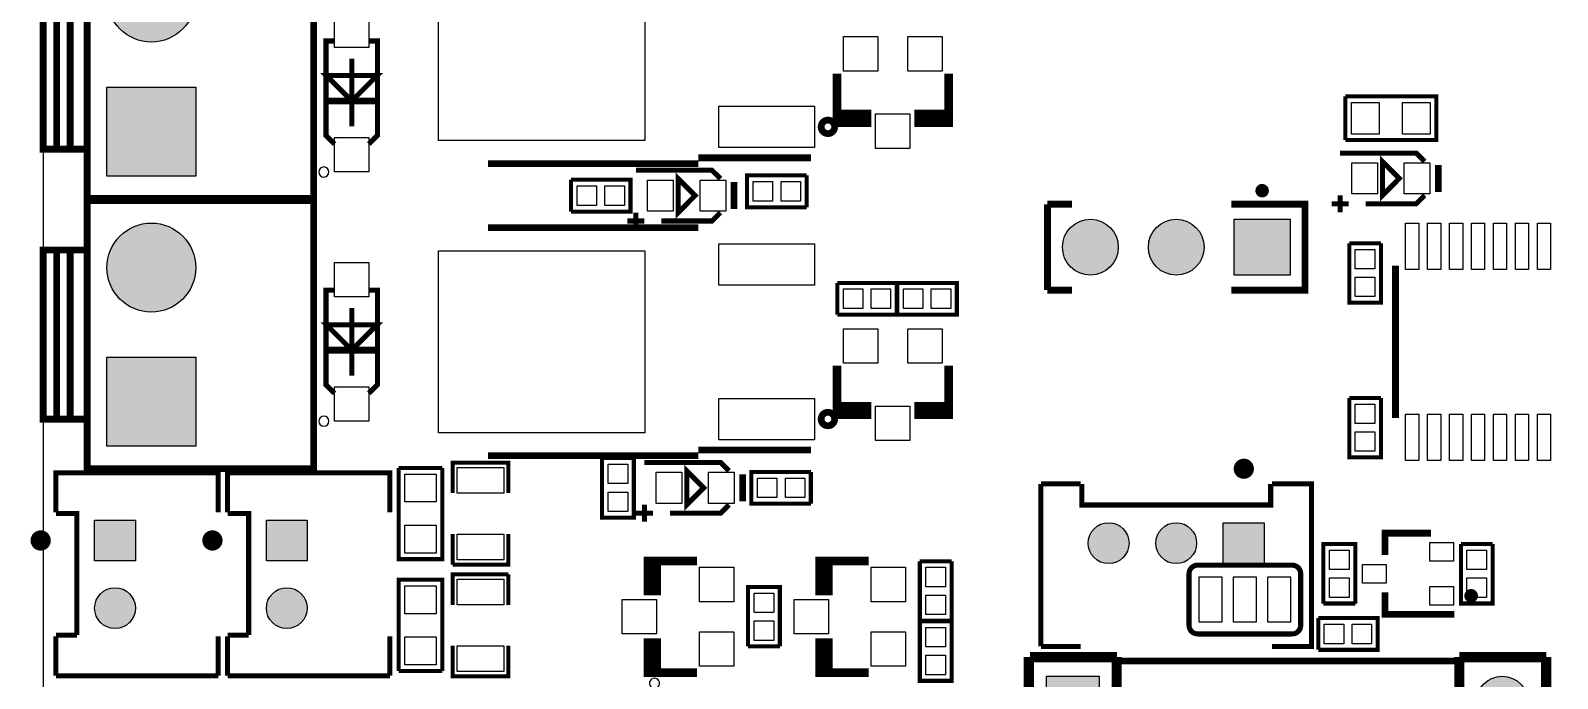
# Model space of a CAD drawing. Extents: x 0 to 145, y 0 to 99.
# Drawn here: x -0.36 to 44.8, y 34.24 to 53.39 of the extents above; entities that cross this region are included whole.
import ezdxf

# ---------------------------------------------------------------- set-up
doc = ezdxf.new("R2010")
doc.units = 0
doc.header["$MEASUREMENT"] = 0
doc.layers.get('0').update_dxf_attribs({"linetype": 'CONTINUOUS'})
for name, color, linetype in [('OUTLINE', 7, 'CONTINUOUS'), ('SILKSCREEN_BOTTOM', 230, 'CONTINUOUS'), ('SILKSCREEN_TOP', 7, 'CONTINUOUS'), ('SOLDERMASK_BOTTOM', 231, 'CONTINUOUS'), ('SOLDERMASK_TOP', 94, 'CONTINUOUS')]:
    doc.layers.add(name, color=color, linetype=linetype)

msp = doc.modelspace()

# ---------------------------------------------------------------- hatches: boundary and pattern name
at = {"linetype": 'Continuous'}
h = msp.add_hatch(color=256, dxfattribs=at)
h.set_gradient(color1=(0, 255, 255), color2=(0, 255, 255), tint=1)
h.paths.add_polyline_path([(5.71246, 90.21572), (6.9215, 90.21572), (6.9215, 91.42476), (5.71246, 91.42476)])
h.paths.add_polyline_path([(3.71348, 90.82024, 1), (4.92252, 90.82024, 1)])
h.paths.add_polyline_path([(2.92354, 90.82024, 1), (1.7145, 90.82024, 1)])
h.paths.add_polyline_path([(5.71246, 86.34476), (5.71246, 85.13572), (6.9215, 85.13572), (6.9215, 86.34476)])
h.paths.add_polyline_path([(4.92252, 85.74024, 1), (3.71348, 85.74024, 1)])
h.paths.add_polyline_path([(2.92354, 85.74024, 1), (1.7145, 85.74024, 1)])
h.paths.add_polyline_path([(18.49374, 95.90024, 1), (19.70278, 95.90024, 1)])
h.paths.add_polyline_path([(20.49272, 95.90024, 1), (21.70176, 95.90024, 1)])
h.paths.add_polyline_path([(22.49424, 95.90024, 1), (23.70328, 95.90024, 1)])
h.paths.add_polyline_path([(24.49322, 95.29572), (25.70226, 95.29572), (25.70226, 96.50476), (24.49322, 96.50476)])
h.paths.add_polyline_path([(36.7665, 95.90024, 1), (37.97554, 95.90024, 1)])
h.paths.add_polyline_path([(38.76548, 95.90024, 1), (39.97452, 95.90024, 1)])
h.paths.add_polyline_path([(40.76446, 95.29572), (41.9735, 95.29572), (41.9735, 96.50476), (40.76446, 96.50476)])
h.paths.add_polyline_path([(48.01743, 94.615, 1), (49.51857, 94.615, 1)])
h.paths.add_polyline_path([(50.55743, 94.615, 1), (52.05857, 94.615, 1)])
h.paths.add_polyline_path([(53.09743, 94.615, 1), (54.59857, 94.615, 1)])
h.paths.add_polyline_path([(55.63743, 94.615, 1), (57.13857, 94.615, 1)])
h.paths.add_polyline_path([(58.17743, 94.615, 1), (59.67857, 94.615, 1)])
h.paths.add_polyline_path([(58.17743, 92.075, 1), (59.67857, 92.075, 1)])
h.paths.add_polyline_path([(55.63743, 92.075, 1), (57.13857, 92.075, 1)])
h.paths.add_polyline_path([(53.09743, 92.075, 1), (54.59857, 92.075, 1)])
h.paths.add_polyline_path([(50.55743, 92.075, 1), (52.05857, 92.075, 1)])
h.paths.add_polyline_path([(48.01616, 91.32316), (49.5173, 91.32316), (49.5173, 92.8243), (48.01616, 92.8243)])
h.paths.add_polyline_path([(92.66174, 83.52028), (92.66174, 82.31124), (93.87078, 82.31124), (93.87078, 83.52028)])
h.paths.add_polyline_path([(95.86976, 82.91576, 1), (94.66072, 82.91576, 1)])
h.paths.add_polyline_path([(97.87128, 82.91576, 1), (96.66224, 82.91576, 1)])
h.paths.add_polyline_path([(99.87026, 82.91576, 1), (98.66122, 82.91576, 1)])
h.paths.add_polyline_path([(1.53924, 38.9255), (1.53924, 37.71646), (2.74828, 37.71646), (2.74828, 38.9255)])
h.paths.add_polyline_path([(2.74828, 36.322, 1), (1.53924, 36.322, 1)])
h.paths.add_polyline_path([(7.82828, 36.322, 1), (6.61924, 36.322, 1)])
h.paths.add_polyline_path([(6.61924, 38.9255), (6.61924, 37.71646), (7.82828, 37.71646), (7.82828, 38.9255)])
h.paths.add_polyline_path([(9.5885, 31.45028), (9.5885, 30.24124), (10.79754, 30.24124), (10.79754, 31.45028)])
h.paths.add_polyline_path([(12.79652, 30.84576, 1), (11.58748, 30.84576, 1)])
h.paths.add_polyline_path([(14.7955, 30.84576, 1), (13.58646, 30.84576, 1)])
h.paths.add_polyline_path([(9.63422, 26.1366), (9.63422, 24.57704), (11.19378, 24.57704), (11.19378, 26.1366)])
h.paths.add_polyline_path([(8.65378, 25.35682, 1), (7.09422, 25.35682, 1)])
h.paths.add_polyline_path([(8.65378, 17.73682, 1), (7.09422, 17.73682, 1)])
h.paths.add_polyline_path([(9.63422, 18.5166), (9.63422, 16.95704), (11.19378, 16.95704), (11.19378, 18.5166)])
h.paths.add_polyline_path([(9.63422, 11.1506), (9.63422, 9.59104), (11.19378, 9.59104), (11.19378, 11.1506)])
h.paths.add_polyline_path([(8.65378, 10.37082, 1), (7.09422, 10.37082, 1)])
h.paths.add_polyline_path([(8.65378, 2.49682, 1), (7.09422, 2.49682, 1)])
h.paths.add_polyline_path([(6.11378, 2.49682, 1), (4.55422, 2.49682, 1)])
h.paths.add_polyline_path([(2.01422, 3.2766), (2.01422, 1.71704), (3.57378, 1.71704), (3.57378, 3.2766)])
h.paths.add_polyline_path([(15.53972, 2.66954), (15.53972, 1.4605), (16.74876, 1.4605), (16.74876, 2.66954)])
h.paths.add_polyline_path([(16.74876, 4.064, 1), (15.53972, 4.064, 1)])
h.paths.add_polyline_path([(16.74876, 6.06298, 1), (15.53972, 6.06298, 1)])
h.paths.add_polyline_path([(21.82876, 6.06298, 1), (20.61972, 6.06298, 1)])
h.paths.add_polyline_path([(21.82876, 4.064, 1), (20.61972, 4.064, 1)])
h.paths.add_polyline_path([(20.61972, 2.66954), (20.61972, 1.4605), (21.82876, 1.4605), (21.82876, 2.66954)])
h.paths.add_polyline_path([(25.69972, 2.66954), (25.69972, 1.4605), (26.90876, 1.4605), (26.90876, 2.66954)])
h.paths.add_polyline_path([(26.90876, 4.064, 1), (25.69972, 4.064, 1)])
h.paths.add_polyline_path([(26.90876, 6.06298, 1), (25.69972, 6.06298, 1)])
h.paths.add_polyline_path([(35.32378, 2.75336, 1), (33.76422, 2.75336, 1)])
h.paths.add_polyline_path([(37.86378, 2.75336, 1), (36.30422, 2.75336, 1)])
h.paths.add_polyline_path([(40.40378, 2.75336, 1), (38.84422, 2.75336, 1)])
h.paths.add_polyline_path([(41.38422, 3.53314), (41.38422, 1.97358), (42.94378, 1.97358), (42.94378, 3.53314)])
h.paths.add_polyline_path([(29.6926, 34.30778), (29.6926, 32.74822), (31.25216, 32.74822), (31.25216, 34.30778)])
h.paths.add_polyline_path([(31.25216, 30.988, 1), (29.6926, 30.988, 1)])
h.paths.add_polyline_path([(31.25216, 28.448, 1), (29.6926, 28.448, 1)])
h.paths.add_polyline_path([(31.25216, 25.908, 1), (29.6926, 25.908, 1)])
h.paths.add_polyline_path([(31.25216, 23.368, 1), (29.6926, 23.368, 1)])
h.paths.add_polyline_path([(31.25216, 20.828, 1), (29.6926, 20.828, 1)])
h.paths.add_polyline_path([(29.6926, 19.06778), (29.6926, 17.50822), (31.25216, 17.50822), (31.25216, 19.06778)])
h.paths.add_polyline_path([(31.25216, 15.748, 1), (29.6926, 15.748, 1)])
h.paths.add_polyline_path([(38.87216, 15.748, 1), (37.3126, 15.748, 1)])
h.paths.add_polyline_path([(43.95216, 15.748, 1), (42.3926, 15.748, 1)])
h.paths.add_polyline_path([(47.25416, 15.748, 1), (45.6946, 15.748, 1)])
h.paths.add_polyline_path([(45.6946, 19.06778), (45.6946, 17.50822), (47.25416, 17.50822), (47.25416, 19.06778)])
h.paths.add_polyline_path([(43.95216, 18.288, 1), (42.3926, 18.288, 1)])
h.paths.add_polyline_path([(43.95216, 20.828, 1), (42.3926, 20.828, 1)])
h.paths.add_polyline_path([(43.95216, 23.368, 1), (42.3926, 23.368, 1)])
h.paths.add_polyline_path([(43.95216, 25.908, 1), (42.3926, 25.908, 1)])
h.paths.add_polyline_path([(43.95216, 28.448, 1), (42.3926, 28.448, 1)])
h.paths.add_polyline_path([(43.95216, 30.988, 1), (42.3926, 30.988, 1)])
h.paths.add_polyline_path([(43.95216, 33.528, 1), (42.3926, 33.528, 1)])
h.paths.add_polyline_path([(45.6946, 34.30778), (45.6946, 32.74822), (47.25416, 32.74822), (47.25416, 34.30778)])
h.paths.add_polyline_path([(47.25416, 30.988, 1), (45.6946, 30.988, 1)])
h.paths.add_polyline_path([(47.25416, 28.448, 1), (45.6946, 28.448, 1)])
h.paths.add_polyline_path([(47.25416, 25.908, 1), (45.6946, 25.908, 1)])
h.paths.add_polyline_path([(47.25416, 23.368, 1), (45.6946, 23.368, 1)])
h.paths.add_polyline_path([(47.25416, 20.828, 1), (45.6946, 20.828, 1)])
h.paths.add_polyline_path([(54.87416, 15.748, 1), (53.3146, 15.748, 1)])
h.paths.add_polyline_path([(59.95416, 15.748, 1), (58.3946, 15.748, 1)])
h.paths.add_polyline_path([(59.95416, 18.288, 1), (58.3946, 18.288, 1)])
h.paths.add_polyline_path([(59.95416, 20.828, 1), (58.3946, 20.828, 1)])
h.paths.add_polyline_path([(59.95416, 23.368, 1), (58.3946, 23.368, 1)])
h.paths.add_polyline_path([(59.95416, 25.908, 1), (58.3946, 25.908, 1)])
h.paths.add_polyline_path([(59.95416, 28.448, 1), (58.3946, 28.448, 1)])
h.paths.add_polyline_path([(59.95416, 30.988, 1), (58.3946, 30.988, 1)])
h.paths.add_polyline_path([(59.95416, 33.528, 1), (58.3946, 33.528, 1)])
h.paths.add_polyline_path([(61.6966, 34.30778), (61.6966, 32.74822), (63.25616, 32.74822), (63.25616, 34.30778)])
h.paths.add_polyline_path([(63.25616, 30.988, 1), (61.6966, 30.988, 1)])
h.paths.add_polyline_path([(63.25616, 28.448, 1), (61.6966, 28.448, 1)])
h.paths.add_polyline_path([(63.25616, 25.908, 1), (61.6966, 25.908, 1)])
h.paths.add_polyline_path([(63.25616, 23.368, 1), (61.6966, 23.368, 1)])
h.paths.add_polyline_path([(63.25616, 20.828, 1), (61.6966, 20.828, 1)])
h.paths.add_polyline_path([(61.6966, 19.06778), (61.6966, 17.50822), (63.25616, 17.50822), (63.25616, 19.06778)])
h.paths.add_polyline_path([(63.25616, 15.748, 1), (61.6966, 15.748, 1)])
h.paths.add_polyline_path([(70.87616, 15.748, 1), (69.3166, 15.748, 1)])
h.paths.add_polyline_path([(75.95616, 15.748, 1), (74.3966, 15.748, 1)])
h.paths.add_polyline_path([(75.95616, 18.288, 1), (74.3966, 18.288, 1)])
h.paths.add_polyline_path([(75.95616, 20.828, 1), (74.3966, 20.828, 1)])
h.paths.add_polyline_path([(75.95616, 23.368, 1), (74.3966, 23.368, 1)])
h.paths.add_polyline_path([(75.95616, 25.908, 1), (74.3966, 25.908, 1)])
h.paths.add_polyline_path([(75.95616, 28.448, 1), (74.3966, 28.448, 1)])
h.paths.add_polyline_path([(75.95616, 30.988, 1), (74.3966, 30.988, 1)])
h.paths.add_polyline_path([(75.95616, 33.528, 1), (74.3966, 33.528, 1)])
h.paths.add_polyline_path([(77.6986, 34.30778), (77.6986, 32.74822), (79.25816, 32.74822), (79.25816, 34.30778)])
h.paths.add_polyline_path([(79.25816, 30.988, 1), (77.6986, 30.988, 1)])
h.paths.add_polyline_path([(79.25816, 28.448, 1), (77.6986, 28.448, 1)])
h.paths.add_polyline_path([(79.25816, 25.908, 1), (77.6986, 25.908, 1)])
h.paths.add_polyline_path([(79.25816, 23.368, 1), (77.6986, 23.368, 1)])
h.paths.add_polyline_path([(79.25816, 20.828, 1), (77.6986, 20.828, 1)])
h.paths.add_polyline_path([(77.6986, 19.06778), (77.6986, 17.50822), (79.25816, 17.50822), (79.25816, 19.06778)])
h.paths.add_polyline_path([(79.25816, 15.748, 1), (77.6986, 15.748, 1)])
h.paths.add_polyline_path([(86.87816, 15.748, 1), (85.3186, 15.748, 1)])
h.paths.add_polyline_path([(91.95816, 15.748, 1), (90.3986, 15.748, 1)])
h.paths.add_polyline_path([(91.95816, 18.288, 1), (90.3986, 18.288, 1)])
h.paths.add_polyline_path([(91.95816, 20.828, 1), (90.3986, 20.828, 1)])
h.paths.add_polyline_path([(91.95816, 23.368, 1), (90.3986, 23.368, 1)])
h.paths.add_polyline_path([(91.95816, 25.908, 1), (90.3986, 25.908, 1)])
h.paths.add_polyline_path([(91.95816, 28.448, 1), (90.3986, 28.448, 1)])
h.paths.add_polyline_path([(91.95816, 30.988, 1), (90.3986, 30.988, 1)])
h.paths.add_polyline_path([(91.95816, 33.528, 1), (90.3986, 33.528, 1)])
h.paths.add_polyline_path([(93.7006, 34.30778), (93.7006, 32.74822), (95.26016, 32.74822), (95.26016, 34.30778)])
h.paths.add_polyline_path([(95.26016, 30.988, 1), (93.7006, 30.988, 1)])
h.paths.add_polyline_path([(95.26016, 28.448, 1), (93.7006, 28.448, 1)])
h.paths.add_polyline_path([(95.26016, 25.908, 1), (93.7006, 25.908, 1)])
h.paths.add_polyline_path([(95.26016, 23.368, 1), (93.7006, 23.368, 1)])
h.paths.add_polyline_path([(95.26016, 20.828, 1), (93.7006, 20.828, 1)])
h.paths.add_polyline_path([(93.7006, 19.06778), (93.7006, 17.50822), (95.26016, 17.50822), (95.26016, 19.06778)])
h.paths.add_polyline_path([(95.26016, 15.748, 1), (93.7006, 15.748, 1)])
h.paths.add_polyline_path([(107.96016, 33.528, 1), (106.4006, 33.528, 1)])
h.paths.add_polyline_path([(107.96016, 30.988, 1), (106.4006, 30.988, 1)])
h.paths.add_polyline_path([(107.96016, 28.448, 1), (106.4006, 28.448, 1)])
h.paths.add_polyline_path([(107.96016, 25.908, 1), (106.4006, 25.908, 1)])
h.paths.add_polyline_path([(107.96016, 23.368, 1), (106.4006, 23.368, 1)])
h.paths.add_polyline_path([(107.96016, 20.828, 1), (106.4006, 20.828, 1)])
h.paths.add_polyline_path([(107.96016, 18.288, 1), (106.4006, 18.288, 1)])
h.paths.add_polyline_path([(107.96016, 15.748, 1), (106.4006, 15.748, 1)])
h.paths.add_polyline_path([(102.88016, 15.748, 1), (101.3206, 15.748, 1)])
h.paths.add_polyline_path([(51.32578, 2.75336, 1), (49.76622, 2.75336, 1)])
h.paths.add_polyline_path([(53.86578, 2.75336, 1), (52.30622, 2.75336, 1)])
h.paths.add_polyline_path([(56.40578, 2.75336, 1), (54.84622, 2.75336, 1)])
h.paths.add_polyline_path([(57.38622, 3.53314), (57.38622, 1.97358), (58.94578, 1.97358), (58.94578, 3.53314)])
h.paths.add_polyline_path([(67.32778, 2.75336, 1), (65.76822, 2.75336, 1)])
h.paths.add_polyline_path([(69.86778, 2.75336, 1), (68.30822, 2.75336, 1)])
h.paths.add_polyline_path([(72.40778, 2.75336, 1), (70.84822, 2.75336, 1)])
h.paths.add_polyline_path([(73.38822, 3.53314), (73.38822, 1.97358), (74.94778, 1.97358), (74.94778, 3.53314)])
h.paths.add_polyline_path([(83.32978, 2.75336, 1), (81.77022, 2.75336, 1)])
h.paths.add_polyline_path([(85.86978, 2.75336, 1), (84.31022, 2.75336, 1)])
h.paths.add_polyline_path([(88.40978, 2.75336, 1), (86.85022, 2.75336, 1)])
h.paths.add_polyline_path([(89.39022, 3.53314), (89.39022, 1.97358), (90.94978, 1.97358), (90.94978, 3.53314)])
h.paths.add_polyline_path([(99.33178, 2.75336, 1), (97.77222, 2.75336, 1)])
h.paths.add_polyline_path([(101.87178, 2.75336, 1), (100.31222, 2.75336, 1)])
h.paths.add_polyline_path([(104.41178, 2.75336, 1), (102.85222, 2.75336, 1)])
h.paths.add_polyline_path([(105.39222, 3.53314), (105.39222, 1.97358), (106.95178, 1.97358), (106.95178, 3.53314)])
h.paths.add_polyline_path([(112.75314, 2.54, 1), (111.19358, 2.54, 1)])
h.paths.add_polyline_path([(112.75314, 5.08, 1), (111.19358, 5.08, 1)])
h.paths.add_polyline_path([(112.75314, 7.62, 1), (111.19358, 7.62, 1)])
h.paths.add_polyline_path([(111.19358, 10.93978), (111.19358, 9.38022), (112.75314, 9.38022), (112.75314, 10.93978)])
h.paths.add_polyline_path([(116.85524, 10.95502), (116.85524, 9.74598), (118.06428, 9.74598), (118.06428, 10.95502)])
h.paths.add_polyline_path([(118.06428, 8.34898, 1), (116.85524, 8.34898, 1)])
h.paths.add_polyline_path([(118.06428, 6.35, 1), (116.85524, 6.35, 1)])
h.paths.add_polyline_path([(118.06428, 4.35102, 1), (116.85524, 4.35102, 1)])
h.paths.add_polyline_path([(118.06428, 2.3495, 1), (116.85524, 2.3495, 1)])
h.paths.add_polyline_path([(134.6454, 6.62178), (134.6454, 5.06222), (136.20496, 5.06222), (136.20496, 6.62178)])
h.paths.add_polyline_path([(136.20496, 8.382, 1), (134.6454, 8.382, 1)])
h.paths.add_polyline_path([(136.20496, 10.922, 1), (134.6454, 10.922, 1)])
h.paths.add_polyline_path([(134.6454, 41.41978), (134.6454, 39.86022), (136.20496, 39.86022), (136.20496, 41.41978)])
h.paths.add_polyline_path([(136.20496, 43.18, 1), (134.6454, 43.18, 1)])
h.paths.add_polyline_path([(136.20496, 45.72, 1), (134.6454, 45.72, 1)])
h.paths.add_polyline_path([(133.2865, 55.38724, 1), (132.07746, 55.38724, 1)])
h.paths.add_polyline_path([(133.2865, 57.38876, 1), (132.07746, 57.38876, 1)])
h.paths.add_polyline_path([(32.13354, 38.24224, 1), (30.9245, 38.24224, 1)])
h.paths.add_polyline_path([(34.13252, 38.24224, 1), (32.92348, 38.24224, 1)])
h.paths.add_polyline_path([(34.92246, 38.84676), (34.92246, 37.63772), (36.1315, 37.63772), (36.1315, 38.84676)])
h.paths.add_polyline_path([(48.13554, 38.24224, 1), (46.9265, 38.24224, 1)])
h.paths.add_polyline_path([(50.13452, 38.24224, 1), (48.92548, 38.24224, 1)])
h.paths.add_polyline_path([(50.92446, 38.84676), (50.92446, 37.63772), (52.1335, 37.63772), (52.1335, 38.84676)])
h.paths.add_polyline_path([(35.24504, 47.8155), (35.24504, 46.1645), (36.89604, 46.1645), (36.89604, 47.8155)])
h.paths.add_polyline_path([(34.35604, 46.99, 1), (32.70504, 46.99, 1)])
h.paths.add_polyline_path([(31.81604, 46.99, 1), (30.16504, 46.99, 1)])
h.paths.add_polyline_path([(96.20186, 95.4405), (97.85922, 95.4405), (97.85922, 96.5835), (96.20186, 96.5835)], flags=9)
h.paths.add_polyline_path([(96.13096, 89.8525), (97.93012, 89.8525), (97.93012, 90.9955), (96.13096, 90.9955)], flags=9)
h.paths.add_polyline_path([(48.29387, 95.6945), (49.24213, 95.6945), (49.24213, 96.8375), (48.29387, 96.8375)], flags=9)
h.paths.add_polyline_path([(48.43568, 89.8525), (49.10032, 89.8525), (49.10032, 90.9955), (48.43568, 90.9955)], flags=9)
h = msp.add_hatch(color=256, dxfattribs=at)
h.set_gradient(color1=(255, 0, 255), color2=(255, 0, 255), tint=1)
h.paths.add_polyline_path([(4.04876, 75.66406), (4.04876, 73.18502), (6.5278, 73.18502), (6.5278, 75.66406)])
h.paths.add_polyline_path([(6.5278, 69.34454, 1), (4.04876, 69.34454, 1)])
h.paths.add_polyline_path([(4.04876, 65.25006), (4.04876, 62.77102), (6.5278, 62.77102), (6.5278, 65.25006)])
h.paths.add_polyline_path([(4.04876, 58.93054, 1), (6.5278, 58.93054, 1)])
h.paths.add_polyline_path([(4.53263, 54.3687, 1), (1.90373, 54.3687, 1)])
h.paths.add_polyline_path([(4.53263, 49.09185), (4.53263, 51.72075), (1.90373, 51.72075), (1.90373, 49.09185)])
h.paths.add_polyline_path([(4.53263, 46.38802, 1), (1.90373, 46.38802, 1)])
h.paths.add_polyline_path([(1.90373, 41.11117), (4.53263, 41.11117), (4.53263, 43.74007), (1.90373, 43.74007)])
h.paths.add_polyline_path([(134.12724, 28.98394), (134.12724, 31.46298), (131.6482, 31.46298), (131.6482, 28.98394)])
h.paths.add_polyline_path([(131.6482, 35.30346, 1), (134.12724, 35.30346, 1)])

# ---------------------------------------------------------------- linework, layer by layer
at = {"layer": 'OUTLINE'}
msp.add_lwpolyline([(0.01778, 97.97796), (0.01778, -0.02286), (138.01852, -0.02286), (138.01852, 97.97796)], close=True, dxfattribs=at)
at = {"layer": 'SILKSCREEN_BOTTOM', "const_width": 0.1524}
for points in [[(33.909, 37.338, -0.414214), (34.163, 37.592)], [(36.957, 37.592, -0.414214), (37.211, 37.338)], [(34.163, 35.56, -0.414214), (33.909, 35.814)], [(37.211, 35.814, -0.414214), (36.957, 35.56)]]:
    msp.add_lwpolyline(points, format="xyb", dxfattribs=at)
for points in [[(34.163, 37.592), (36.957, 37.592)], [(33.909, 37.338), (33.909, 35.814)], [(37.211, 37.338), (37.211, 35.814)], [(34.163, 35.56), (36.957, 35.56)]]:
    msp.add_lwpolyline(points, dxfattribs=at)
at = {"layer": 'SILKSCREEN_TOP'}
for points, const_width in [([(1.31826, 48.42764), (8.01878, 48.42764), (8.01878, 56.34736), (1.31826, 56.34736), (1.31826, 48.42764)], 0.20066), ([(1.31826, 49.88814), (0.01778, 49.88814), (0.01778, 54.88686), (1.31826, 54.88686)], 0.20066), ([(0.4191, 49.88814), (0.4191, 54.88686)], 0.20066), ([(0.81788, 49.88814), (0.81788, 54.88686)], 0.20066), ([(8.636, 53.086), (8.382, 53.086), (8.382, 50.292), (8.636, 50.038)], 0.1524), ([(9.652, 50.038), (9.906, 50.292), (9.906, 53.086), (9.652, 53.086)], 0.1524), ([(9.144, 50.56124), (9.144, 52.56276)], 0.14986), ([(9.144, 51.31308), (8.3947, 52.06238), (9.8933, 52.06238), (9.144, 51.31308)], 0.14986), ([(23.495, 50.927), (24.384, 50.927), (24.384, 50.673), (23.495, 50.673), (23.495, 52.1208)], 0.254), ([(26.797, 50.927), (25.908, 50.927), (25.908, 50.673), (26.797, 50.673), (26.797, 52.1208)], 0.254), ([(38.5318, 50.15484), (41.2242, 50.15484), (41.2242, 51.44516), (38.5318, 51.44516)], 0.11938), ([(38.5318, 50.15484), (38.5318, 51.44516)], 0.11938), ([(9.8933, 51.31308), (8.3947, 51.31308)], 0.20066), ([(22.72284, 49.6316), (19.3929, 49.6316)], 0.20066), ([(38.37686, 49.7713), (40.6273, 49.7713), (40.87876, 49.52238)], 0.14986), ([(40.12692, 49.022), (39.62908, 48.52162), (39.62908, 49.52238), (40.12692, 49.022)], 0.14986), ([(19.3929, 49.46142), (13.17498, 49.46142)], 0.20066), ([(17.54886, 49.2633), (19.7993, 49.2633), (20.05076, 49.01438)], 0.14986), ([(41.28008, 49.42078), (41.28008, 48.62322)], 0.20066), ([(15.63116, 48.9839), (15.63116, 48.0441)], 0.11938), ([(15.63116, 48.9839), (17.38884, 48.9839), (17.38884, 48.0441), (15.63116, 48.0441)], 0.11938), ([(19.29892, 48.514), (18.80108, 48.01362), (18.80108, 49.01438), (19.29892, 48.514)], 0.14986), ([(20.45208, 48.91278), (20.45208, 48.11522)], 0.20066), ([(22.59584, 48.1711), (20.83816, 48.1711), (20.83816, 49.1109), (22.59584, 49.1109)], 0.11938), ([(22.59584, 48.1711), (22.59584, 49.1109)], 0.11938), ([(1.31826, 40.44696), (8.01878, 40.44696), (8.01878, 48.36668), (1.31826, 48.36668), (1.31826, 40.44696)], 0.20066), ([(30.44952, 48.26), (29.72054, 48.26)], 0.20066), ([(29.72054, 48.26), (29.72054, 45.72)], 0.20066), ([(35.16122, 48.26), (37.34054, 48.26), (37.34054, 45.72), (35.16122, 45.72)], 0.20066), ([(38.62832, 48.2727), (38.12794, 48.2727)], 0.14986), ([(38.37686, 48.52162), (38.37686, 48.02124)], 0.14986), ([(40.87876, 48.52162), (40.6273, 48.2727), (39.1287, 48.2727)], 0.14986), ([(17.54886, 48.01362), (17.54886, 47.51324)], 0.14986), ([(20.05076, 48.01362), (19.7993, 47.7647), (18.3007, 47.7647)], 0.14986), ([(13.17498, 47.56658), (19.3929, 47.56658)], 0.20066), ([(17.80032, 47.7647), (17.29994, 47.7647)], 0.14986), ([(1.31826, 41.90746), (0.01778, 41.90746), (0.01778, 46.90618), (1.31826, 46.90618)], 0.20066), ([(0.4191, 41.90746), (0.4191, 46.90618)], 0.20066), ([(0.81788, 41.90746), (0.81788, 46.90618)], 0.20066), ([(39.5859, 47.10684), (38.6461, 47.10684)], 0.11938), ([(39.5859, 47.10684), (39.5859, 45.34916), (38.6461, 45.34916), (38.6461, 47.10684)], 0.11938), ([(40.01516, 46.44644), (40.01516, 41.94556)], 0.20066), ([(8.636, 45.72), (8.382, 45.72), (8.382, 42.926), (8.636, 42.672)], 0.1524), ([(9.652, 42.672), (9.906, 42.926), (9.906, 45.72), (9.652, 45.72)], 0.1524), ([(23.50516, 45.9359), (23.50516, 44.9961)], 0.11938), ([(23.50516, 45.9359), (25.26284, 45.9359), (25.26284, 44.9961), (23.50516, 44.9961)], 0.11938), ([(25.28316, 45.9359), (25.28316, 44.9961)], 0.11938), ([(25.28316, 45.9359), (27.04084, 45.9359), (27.04084, 44.9961), (25.28316, 44.9961)], 0.11938), ([(29.72054, 45.72), (30.44952, 45.72)], 0.20066), ([(9.144, 43.19524), (9.144, 45.19676)], 0.14986), ([(9.144, 43.94708), (8.3947, 44.69638), (9.8933, 44.69638), (9.144, 43.94708)], 0.14986), ([(9.8933, 43.94708), (8.3947, 43.94708)], 0.20066), ([(23.495, 42.291), (24.384, 42.291), (24.384, 42.037), (23.495, 42.037), (23.495, 43.4848)], 0.254), ([(26.797, 42.291), (25.908, 42.291), (25.908, 42.037), (26.797, 42.037), (26.797, 43.4848)], 0.254), ([(39.5859, 42.53484), (38.6461, 42.53484)], 0.11938), ([(39.5859, 42.53484), (39.5859, 40.77716), (38.6461, 40.77716), (38.6461, 42.53484)], 0.11938), ([(13.7795, 39.72052), (13.7795, 40.62222), (12.1285, 40.62222), (12.1285, 39.72052)], 0.11938), ([(19.3929, 40.82542), (13.17498, 40.82542)], 0.20066), ([(17.4879, 40.75684), (16.5481, 40.75684)], 0.11938), ([(17.4879, 40.75684), (17.4879, 38.99916), (16.5481, 38.99916), (16.5481, 40.75684)], 0.11938), ([(17.80286, 40.6273), (20.0533, 40.6273), (20.30476, 40.37838)], 0.14986), ([(22.72284, 40.9956), (19.3929, 40.9956)], 0.20066), ([(0.3937, 39.15156), (0.3937, 40.3225), (5.1943, 40.3225), (5.1943, 39.15156)], 0.14986), ([(5.4737, 39.15156), (5.4737, 40.3225), (10.2743, 40.3225), (10.2743, 39.15156)], 0.14986), ([(10.53084, 40.4622), (10.53084, 37.7698), (11.82116, 37.7698), (11.82116, 40.4622)], 0.11938), ([(10.53084, 40.4622), (11.82116, 40.4622)], 0.11938), ([(19.55292, 39.878), (19.05508, 39.37762), (19.05508, 40.37838), (19.55292, 39.878)], 0.14986), ([(20.70608, 40.27678), (20.70608, 39.47922)], 0.20066), ([(22.72284, 39.4081), (20.96516, 39.4081), (20.96516, 40.3479), (22.72284, 40.3479)], 0.11938), ([(22.72284, 39.4081), (22.72284, 40.3479)], 0.11938), ([(30.69844, 39.9923), (29.5275, 39.9923)], 0.14986), ([(29.5275, 39.9923), (29.5275, 35.1917)], 0.14986), ([(30.734, 39.9923), (30.734, 39.37), (36.322, 39.37), (36.322, 39.9923)], 0.14986), ([(36.35756, 39.9923), (37.5285, 39.9923), (37.5285, 35.1917), (36.35756, 35.1917)], 0.14986), ([(17.80286, 39.37762), (17.80286, 38.87724)], 0.14986), ([(20.30476, 39.37762), (20.0533, 39.1287), (18.5547, 39.1287)], 0.14986), ([(1.016, 35.52698), (1.016, 39.116), (0.3937, 39.116)], 0.14986), ([(6.096, 35.52698), (6.096, 39.116), (5.4737, 39.116)], 0.14986), ([(18.05432, 39.1287), (17.55394, 39.1287)], 0.14986), ([(12.1285, 38.51148), (12.1285, 37.60978)], 0.11938), ([(12.1285, 37.60978), (13.7795, 37.60978), (13.7795, 38.51148)], 0.11938), ([(41.06672, 38.53688), (39.70528, 38.53688), (39.70528, 37.88918)], 0.20066), ([(37.8841, 36.45916), (37.8841, 38.21684), (38.8239, 38.21684), (38.8239, 36.45916)], 0.11938), ([(42.8879, 38.21684), (41.9481, 38.21684)], 0.11938), ([(42.8879, 38.21684), (42.8879, 36.45916), (41.9481, 36.45916), (41.9481, 38.21684)], 0.11938), ([(18.161, 37.719), (18.161, 36.83), (17.907, 36.83), (17.907, 37.719), (19.3548, 37.719)], 0.254), ([(23.241, 37.719), (23.241, 36.83), (22.987, 36.83), (22.987, 37.719), (24.4348, 37.719)], 0.254), ([(26.8859, 37.70884), (25.9461, 37.70884)], 0.11938), ([(26.8859, 37.70884), (26.8859, 35.95116), (25.9461, 35.95116), (25.9461, 37.70884)], 0.11938), ([(11.82116, 34.4678), (11.82116, 37.1602), (10.53084, 37.1602), (10.53084, 34.4678)], 0.11938), ([(13.7795, 37.32022), (12.1285, 37.32022), (12.1285, 36.41852)], 0.11938), ([(13.7795, 36.41852), (13.7795, 37.32022)], 0.11938), ([(20.8661, 35.18916), (20.8661, 36.94684), (21.8059, 36.94684), (21.8059, 35.18916)], 0.11938), ([(41.74998, 36.13912), (39.70528, 36.13912), (39.70528, 36.78682)], 0.20066), ([(37.8841, 36.45916), (38.8239, 36.45916)], 0.11938), ([(26.8859, 35.93084), (25.9461, 35.93084)], 0.11938), ([(26.8859, 35.93084), (26.8859, 34.17316), (25.9461, 34.17316), (25.9461, 35.93084)], 0.11938), ([(37.72916, 36.0299), (37.72916, 35.0901)], 0.11938), ([(37.72916, 36.0299), (39.48684, 36.0299), (39.48684, 35.0901), (37.72916, 35.0901)], 0.11938), ([(0.3937, 35.52698), (1.016, 35.52698)], 0.14986), ([(0.3937, 35.49142), (0.3937, 34.32302)], 0.14986), ([(5.1943, 34.32302), (5.1943, 35.49142)], 0.14986), ([(5.4737, 35.52698), (6.096, 35.52698)], 0.14986), ([(5.4737, 35.49142), (5.4737, 34.32302)], 0.14986), ([(10.2743, 34.32302), (10.2743, 35.49142)], 0.14986), ([(12.1285, 35.20948), (12.1285, 34.30778), (13.7795, 34.30778), (13.7795, 35.20948)], 0.11938), ([(18.161, 34.417), (18.161, 35.306), (17.907, 35.306), (17.907, 34.417), (19.3548, 34.417)], 0.254), ([(20.8661, 35.18916), (21.8059, 35.18916)], 0.11938), ([(23.241, 34.417), (23.241, 35.306), (22.987, 35.306), (22.987, 34.417), (24.4348, 34.417)], 0.254), ([(29.5275, 35.1917), (30.69844, 35.1917)], 0.14986), ([(29.1719, 34.8742), (29.1719, 14.351)], 0.29972), ([(31.77286, 34.8742), (29.20238, 34.8742)], 0.29972), ([(31.76778, 34.8742), (31.76778, 14.351)], 0.29972), ([(41.88206, 34.7599), (31.72206, 34.7599)], 0.20066), ([(31.72206, 34.7599), (31.72206, 32.2199)], 0.20066), ([(41.90238, 34.8742), (41.90238, 14.478)], 0.29972), ([(44.47286, 34.8742), (41.90238, 34.8742)], 0.29972), ([(41.88206, 34.7599), (41.88206, 32.2199)], 0.20066), ([(44.47286, 34.8742), (44.47286, 14.478)], 0.29972), ([(0.3937, 34.32302), (5.1943, 34.32302)], 0.14986), ([(5.4737, 34.32302), (10.2743, 34.32302)], 0.14986), ([(11.82116, 34.4678), (10.53084, 34.4678)], 0.11938)]:
    msp.add_lwpolyline(points, dxfattribs=dict(at, const_width=const_width))
for points, const_width in [([(23.42642, 50.546, 0.998646), (23.02764, 50.54854, 1.001356), (23.42642, 50.546)], 0.20066), ([(36.1696, 48.65878, 0.999495), (35.97148, 48.66132, 1.000505), (36.1696, 48.65878)], 0.20066), ([(23.42642, 41.91, 0.998646), (23.02764, 41.91254, 1.001356), (23.42642, 41.91)], 0.20066), ([(35.67684, 40.44188, 1.000808), (35.37966, 40.44188, 0.999193), (35.67684, 40.44188)], 0.29972), ([(0.09398, 38.32098, 0.998327), (-0.20574, 38.32352, 1.001676), (0.09398, 38.32098)], 0.29972), ([(5.17398, 38.32098, 0.998327), (4.87426, 38.32352, 1.001676), (5.17398, 38.32098)], 0.29972), ([(42.35196, 36.68776, 1.002395), (42.1513, 36.68776, 0.997611), (42.35196, 36.68776)], 0.20066)]:
    msp.add_lwpolyline(points, format="xyb", dxfattribs=dict(at, const_width=const_width))
for points in [[(8.46836, 49.2125, 1), (8.16964, 49.2115, 1)], [(8.46836, 41.8465, 1), (8.16964, 41.8455, 1)], [(18.24736, 34.0995, 1), (17.94664, 34.1005, 1)]]:
    msp.add_lwpolyline(points, format="xyb", close=True, dxfattribs=at)
at = {"layer": 'SOLDERMASK_BOTTOM'}
for points in [[(4.53263, 49.09185), (1.90373, 49.09185), (1.90373, 51.72075), (4.53263, 51.72075)], [(35.24504, 47.8155), (36.89604, 47.8155), (36.89604, 46.1645), (35.24504, 46.1645)], [(4.53263, 41.11117), (1.90373, 41.11117), (1.90373, 43.74007), (4.53263, 43.74007)], [(2.74828, 38.9255), (2.74828, 37.71646), (1.53924, 37.71646), (1.53924, 38.9255)], [(7.82828, 38.9255), (7.82828, 37.71646), (6.61924, 37.71646), (6.61924, 38.9255)], [(36.1315, 37.63772), (34.92246, 37.63772), (34.92246, 38.84676), (36.1315, 38.84676)], [(34.2011, 37.2364), (34.2011, 35.9156), (34.8869, 35.9156), (34.8869, 37.2364)], [(35.2171, 37.2364), (35.2171, 35.9156), (35.9029, 35.9156), (35.9029, 37.2364)], [(36.2331, 37.2364), (36.2331, 35.9156), (36.9189, 35.9156), (36.9189, 37.2364)], [(31.25216, 34.30778), (31.25216, 32.74822), (29.6926, 32.74822), (29.6926, 34.30778)]]:
    msp.add_lwpolyline(points, close=True, dxfattribs=at)
for centre, radius in [((3.21818, 54.3687), 1.31445), ((3.21818, 46.38802), 1.31445), ((30.99054, 46.99), 0.8255), ((33.53054, 46.99), 0.8255), ((31.52902, 38.24224), 0.60452), ((33.528, 38.24224), 0.60452), ((2.14376, 36.322), 0.60452), ((7.22376, 36.322), 0.60452), ((43.17238, 33.528), 0.77978)]:
    msp.add_circle(centre, radius, dxfattribs=at)
at = {"layer": 'SOLDERMASK_TOP'}
for points in [[(17.81302, 55.52186), (17.81302, 50.14214), (11.71194, 50.14214), (11.71194, 55.52186)], [(8.636, 53.90642), (9.652, 53.90642), (9.652, 52.89042), (8.636, 52.89042)], [(24.7015, 53.213), (24.7015, 52.197), (23.6855, 52.197), (23.6855, 53.213)], [(26.6065, 53.213), (26.6065, 52.197), (25.5905, 52.197), (25.5905, 53.213)], [(4.53263, 49.09185), (1.90373, 49.09185), (1.90373, 51.72075), (4.53263, 51.72075)], [(22.82698, 51.1556), (22.82698, 49.9364), (19.99742, 49.9364), (19.99742, 51.1556)], [(39.53383, 51.26482), (39.53383, 50.33518), (38.71341, 50.33518), (38.71341, 51.26482)], [(40.2209, 50.33518), (40.2209, 51.26482), (41.04132, 51.26482), (41.04132, 50.33518)], [(25.654, 50.927), (25.654, 49.911), (24.638, 49.911), (24.638, 50.927)], [(9.652, 49.21758), (8.636, 49.21758), (8.636, 50.23358), (9.652, 50.23358)], [(38.7223, 48.56226), (38.7223, 49.48174), (39.48176, 49.48174), (39.48176, 48.56226)], [(41.03243, 49.48174), (41.03243, 48.56226), (40.27297, 48.56226), (40.27297, 49.48174)], [(16.38554, 48.80356), (16.38554, 48.22444), (15.8115, 48.22444), (15.8115, 48.80356)], [(16.63446, 48.22444), (16.63446, 48.80356), (17.2085, 48.80356), (17.2085, 48.22444)], [(17.8943, 48.05426), (17.8943, 48.97374), (18.65376, 48.97374), (18.65376, 48.05426)], [(20.20443, 48.97374), (20.20443, 48.05426), (19.44497, 48.05426), (19.44497, 48.97374)], [(21.59254, 48.93056), (21.59254, 48.35144), (21.0185, 48.35144), (21.0185, 48.93056)], [(21.84146, 48.35144), (21.84146, 48.93056), (22.4155, 48.93056), (22.4155, 48.35144)], [(35.24504, 47.8155), (36.89604, 47.8155), (36.89604, 46.1645), (35.24504, 46.1645)], [(40.70096, 46.33214), (40.31488, 46.33214), (40.31488, 47.70374), (40.70096, 47.70374)], [(41.3512, 46.33214), (40.96512, 46.33214), (40.96512, 47.70374), (41.3512, 47.70374)], [(42.00144, 46.33214), (41.61536, 46.33214), (41.61536, 47.70374), (42.00144, 47.70374)], [(42.65168, 46.33214), (42.2656, 46.33214), (42.2656, 47.70374), (42.65168, 47.70374)], [(43.30192, 46.33214), (42.91584, 46.33214), (42.91584, 47.70374), (43.30192, 47.70374)], [(43.95216, 46.33214), (43.56608, 46.33214), (43.56608, 47.70374), (43.95216, 47.70374)], [(44.6024, 46.33214), (44.21632, 46.33214), (44.21632, 47.70374), (44.6024, 47.70374)], [(22.82698, 47.0916), (22.82698, 45.8724), (19.99742, 45.8724), (19.99742, 47.0916)], [(8.636, 46.54042), (9.652, 46.54042), (9.652, 45.52442), (8.636, 45.52442)], [(17.81302, 46.88586), (17.81302, 41.50614), (11.71194, 41.50614), (11.71194, 46.88586)], [(39.40556, 46.35246), (38.82644, 46.35246), (38.82644, 46.9265), (39.40556, 46.9265)], [(38.82644, 46.10354), (39.40556, 46.10354), (39.40556, 45.5295), (38.82644, 45.5295)], [(24.25954, 45.75556), (24.25954, 45.17644), (23.6855, 45.17644), (23.6855, 45.75556)], [(24.50846, 45.17644), (24.50846, 45.75556), (25.0825, 45.75556), (25.0825, 45.17644)], [(26.03754, 45.75556), (26.03754, 45.17644), (25.4635, 45.17644), (25.4635, 45.75556)], [(26.28646, 45.17644), (26.28646, 45.75556), (26.8605, 45.75556), (26.8605, 45.17644)], [(24.7015, 44.577), (24.7015, 43.561), (23.6855, 43.561), (23.6855, 44.577)], [(26.6065, 44.577), (26.6065, 43.561), (25.5905, 43.561), (25.5905, 44.577)], [(4.53263, 41.11117), (1.90373, 41.11117), (1.90373, 43.74007), (4.53263, 43.74007)], [(9.652, 41.85158), (8.636, 41.85158), (8.636, 42.86758), (9.652, 42.86758)], [(22.82698, 42.5196), (22.82698, 41.3004), (19.99742, 41.3004), (19.99742, 42.5196)], [(25.654, 42.291), (25.654, 41.275), (24.638, 41.275), (24.638, 42.291)], [(39.40556, 41.78046), (38.82644, 41.78046), (38.82644, 42.3545), (39.40556, 42.3545)], [(40.31488, 42.05986), (40.70096, 42.05986), (40.70096, 40.68826), (40.31488, 40.68826)], [(40.96512, 42.05986), (41.3512, 42.05986), (41.3512, 40.68826), (40.96512, 40.68826)], [(41.61536, 42.05986), (42.00144, 42.05986), (42.00144, 40.68826), (41.61536, 40.68826)], [(42.2656, 42.05986), (42.65168, 42.05986), (42.65168, 40.68826), (42.2656, 40.68826)], [(42.91584, 42.05986), (43.30192, 42.05986), (43.30192, 40.68826), (42.91584, 40.68826)], [(43.56608, 42.05986), (43.95216, 42.05986), (43.95216, 40.68826), (43.56608, 40.68826)], [(44.21632, 42.05986), (44.6024, 42.05986), (44.6024, 40.68826), (44.21632, 40.68826)], [(38.82644, 41.53154), (39.40556, 41.53154), (39.40556, 40.9575), (38.82644, 40.9575)], [(11.64082, 39.46017), (10.71118, 39.46017), (10.71118, 40.28059), (11.64082, 40.28059)], [(13.64361, 39.72179), (12.26439, 39.72179), (12.26439, 40.48125), (13.64361, 40.48125)], [(17.30756, 40.00246), (16.72844, 40.00246), (16.72844, 40.5765), (17.30756, 40.5765)], [(18.1483, 39.41826), (18.1483, 40.33774), (18.90776, 40.33774), (18.90776, 39.41826)], [(20.45843, 40.33774), (20.45843, 39.41826), (19.69897, 39.41826), (19.69897, 40.33774)], [(16.72844, 39.75354), (17.30756, 39.75354), (17.30756, 39.1795), (16.72844, 39.1795)], [(21.71954, 40.16756), (21.71954, 39.58844), (21.1455, 39.58844), (21.1455, 40.16756)], [(21.96846, 39.58844), (21.96846, 40.16756), (22.5425, 40.16756), (22.5425, 39.58844)], [(2.74828, 38.9255), (2.74828, 37.71646), (1.53924, 37.71646), (1.53924, 38.9255)], [(7.82828, 38.9255), (7.82828, 37.71646), (6.61924, 37.71646), (6.61924, 38.9255)], [(36.1315, 37.63772), (34.92246, 37.63772), (34.92246, 38.84676), (36.1315, 38.84676)], [(10.71118, 38.77183), (11.64082, 38.77183), (11.64082, 37.95141), (10.71118, 37.95141)], [(12.26439, 38.51021), (13.64361, 38.51021), (13.64361, 37.75075), (12.26439, 37.75075)], [(38.64356, 37.46246), (38.06444, 37.46246), (38.06444, 38.0365), (38.64356, 38.0365)], [(41.7322, 37.71265), (41.03116, 37.71265), (41.03116, 38.26383), (41.7322, 38.26383)], [(42.70756, 37.46246), (42.12844, 37.46246), (42.12844, 38.0365), (42.70756, 38.0365)], [(20.447, 36.5125), (19.431, 36.5125), (19.431, 37.5285), (20.447, 37.5285)], [(25.527, 36.5125), (24.511, 36.5125), (24.511, 37.5285), (25.527, 37.5285)], [(26.70556, 36.95446), (26.12644, 36.95446), (26.12644, 37.5285), (26.70556, 37.5285)], [(39.74084, 37.06241), (39.0398, 37.06241), (39.0398, 37.61359), (39.74084, 37.61359)], [(13.64361, 36.41979), (12.26439, 36.41979), (12.26439, 37.17925), (13.64361, 37.17925)], [(38.06444, 37.21354), (38.64356, 37.21354), (38.64356, 36.6395), (38.06444, 36.6395)], [(42.12844, 37.21354), (42.70756, 37.21354), (42.70756, 36.6395), (42.12844, 36.6395)], [(11.64082, 36.15817), (10.71118, 36.15817), (10.71118, 36.97859), (11.64082, 36.97859)], [(21.62556, 36.19246), (21.04644, 36.19246), (21.04644, 36.7665), (21.62556, 36.7665)], [(26.12644, 36.70554), (26.70556, 36.70554), (26.70556, 36.1315), (26.12644, 36.1315)], [(41.03116, 36.96335), (41.7322, 36.96335), (41.7322, 36.41217), (41.03116, 36.41217)], [(18.161, 35.56), (17.145, 35.56), (17.145, 36.576), (18.161, 36.576)], [(23.241, 35.56), (22.225, 35.56), (22.225, 36.576), (23.241, 36.576)], [(21.04644, 35.94354), (21.62556, 35.94354), (21.62556, 35.3695), (21.04644, 35.3695)], [(26.70556, 35.17646), (26.12644, 35.17646), (26.12644, 35.7505), (26.70556, 35.7505)], [(38.48354, 35.84956), (38.48354, 35.27044), (37.9095, 35.27044), (37.9095, 35.84956)], [(38.73246, 35.27044), (38.73246, 35.84956), (39.3065, 35.84956), (39.3065, 35.27044)], [(10.71118, 35.46983), (11.64082, 35.46983), (11.64082, 34.64941), (10.71118, 34.64941)], [(20.447, 34.6075), (19.431, 34.6075), (19.431, 35.6235), (20.447, 35.6235)], [(25.527, 34.6075), (24.511, 34.6075), (24.511, 35.6235), (25.527, 35.6235)], [(12.26439, 35.20821), (13.64361, 35.20821), (13.64361, 34.44875), (12.26439, 34.44875)], [(26.12644, 34.92754), (26.70556, 34.92754), (26.70556, 34.3535), (26.12644, 34.3535)], [(31.25216, 34.30778), (31.25216, 32.74822), (29.6926, 32.74822), (29.6926, 34.30778)]]:
    msp.add_lwpolyline(points, close=True, dxfattribs=at)
for centre, radius in [((3.21818, 54.3687), 1.31445), ((3.21818, 46.38802), 1.31445), ((30.99054, 46.99), 0.8255), ((33.53054, 46.99), 0.8255), ((31.52902, 38.24224), 0.60452), ((33.528, 38.24224), 0.60452), ((2.14376, 36.322), 0.60452), ((7.22376, 36.322), 0.60452), ((43.17238, 33.528), 0.77978)]:
    msp.add_circle(centre, radius, dxfattribs=at)

doc.saveas('drawing.dxf')
